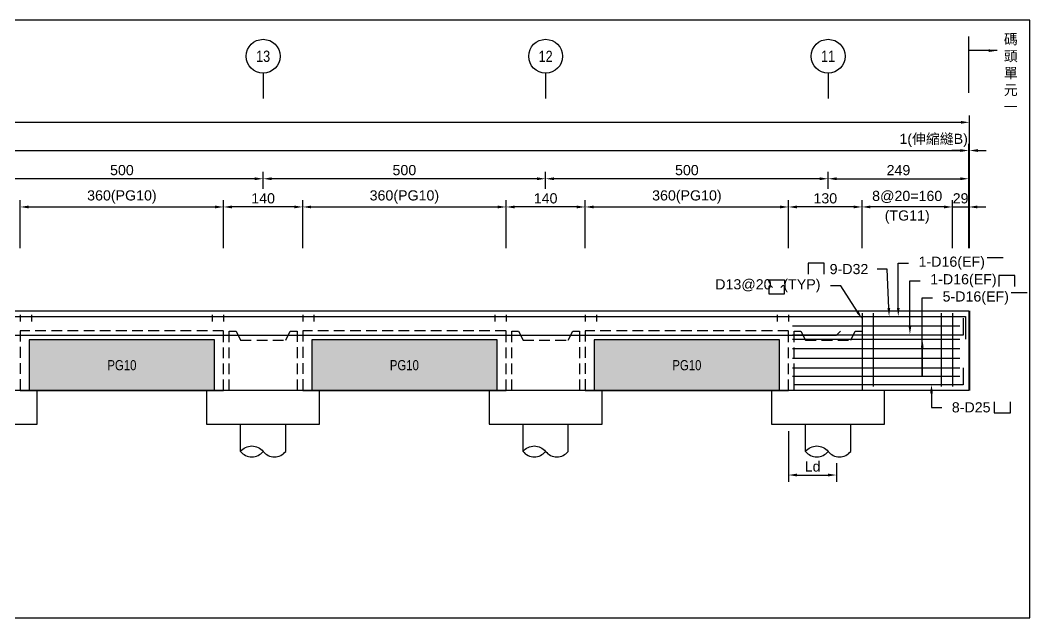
# Model space of a CAD drawing. Header units: millimetres. Extents: x 4668 to 40173, y -3560 to 14620.
# Drawn here: x 7641 to 9428, y -2962 to -1903 of the extents above; entities that cross this region are included whole.
import ezdxf
from ezdxf import colors
from ezdxf.entities.mleader import LeaderData, LeaderLine
from ezdxf.enums import TextEntityAlignment as Align
from ezdxf.math import Vec2, Vec3

# ---------------------------------------------------------------- set-up
doc = ezdxf.new("R2010")
doc.units = ezdxf.units.MM
doc.linetypes.add('CENTER', pattern=[50.8, 31.75, -6.35, 6.35, -6.35])
doc.linetypes.add('HIDDEN', pattern=[9.525, 6.35, -3.175])
doc.layers.get('0').transparency = 0.5
doc.layers.add('HB_0', color=7, linetype='Continuous', transparency=0.5)
for name, color, linetype in [('HB_DIM', 1, 'Continuous'), ('HB_SYMBOLS', 7, 'Continuous'), ('HB_TXT_CTEXT', 2, 'Continuous'), ('底圖', 7, 'Continuous'), ('鋼筋', 3, 'Continuous')]:
    doc.layers.add(name, color=color, linetype=linetype)
doc.styles.get("Standard").update_dxf_attribs({"font": 'arial.ttf'})
doc.dimstyles.new('60', dxfattribs={"dimscale": 6, "dimtxt": 3, "dimasz": 2.5, "dimexe": 2, "dimexo": 2, "dimgap": 1, "dimtad": 1, "dimdec": 0, "dimdsep": 46, "dimtxsty": 'Standard', "dimcen": 0, "dimclrd": 1, "dimclre": 1, "dimclrt": 2, "dimadec": 0, "dimazin": 0, "dimtfac": 1, "dimtdec": 0, "dimtix": 1, "dimtmove": 2, "dimatfit": 3, "dimfxl": 1, "dimtolj": 1, "dimtzin": 0, "dimarcsym": 0})

# ---------------------------------------------------------------- blocks, each defined once
blk = doc.blocks.new('gr_t')
at = {"layer": 'HB_SYMBOLS', "color": 4, "linetype": 'Continuous'}
blk.add_line((0, -6), (0, -15), dxfattribs=at)
blk.add_circle((0, 0), 6, dxfattribs=at)
at = {"layer": 'HB_SYMBOLS', "color": 4, "linetype": 'Continuous', "width": 0.8}
blk.add_attdef('A', text='', height=4.5, dxfattribs=at).set_placement((0, 0), align=Align.MIDDLE)
blk = doc.blocks.new('*D241')
at = {"layer": 'Defpoints', "color": 0}
for p in [(9320.4, -2133.6), (9320.4, -2318.6), (9321.4, -2318.6)]:
    blk.add_point(p, dxfattribs=at)
at = {"layer": 'HB_DIM', "color": 1, "lineweight": -2}
for p, q in [((9320.4, -2306.6), (9320.4, -2121.6)), ((9321.4, -2306.6), (9321.4, -2121.6)), ((9305.4, -2133.6), (9290.4, -2133.6)), ((9321.4, -2133.6), (9320.4, -2133.6)), ((9336.4, -2133.6), (9351.4, -2133.6))]:
    blk.add_line(p, q, dxfattribs=at)
at = {"layer": 'HB_DIM', "color": 1}
for points in [[(9305.4, -2136.1), (9305.4, -2131.1), (9320.4, -2133.6)], [(9336.4, -2131.1), (9336.4, -2136.1), (9321.4, -2133.6)]]:
    blk.add_solid(points, dxfattribs=at)
at = {"layer": 'HB_DIM', "color": 2, "insert": (9258.2, -2115.6), "char_height": 18, "attachment_point": 5}
blk.add_mtext('\\A1;1(伸縮縫B)', dxfattribs=at)
blk = doc.blocks.new('*D248')
at = {"layer": 'Defpoints', "color": 0}
for p in [(9320.4, -2183.6), (9071.4, -2213.6), (9320.4, -2213.6)]:
    blk.add_point(p, dxfattribs=at)
at = {"layer": 'HB_DIM', "color": 1, "lineweight": -2}
for p, q in [((9071.4, -2201.6), (9071.4, -2171.6)), ((9320.4, -2201.6), (9320.4, -2171.6)), ((9086.4, -2183.6), (9305.4, -2183.6))]:
    blk.add_line(p, q, dxfattribs=at)
at = {"layer": 'HB_DIM', "color": 1}
for points in [[(9086.4, -2181.1), (9086.4, -2186.1), (9071.4, -2183.6)], [(9305.4, -2186.1), (9305.4, -2181.1), (9320.4, -2183.6)]]:
    blk.add_solid(points, dxfattribs=at)
at = {"layer": 'HB_DIM', "color": 2, "insert": (9195.9, -2168.4), "char_height": 18, "attachment_point": 5}
blk.add_mtext('\\A1;249', dxfattribs=at)
blk = doc.blocks.new('*D249')
at = {"layer": 'Defpoints', "color": 0}
for p in [(8571.4, -2183.6), (8571.4, -2213.6), (9071.4, -2213.6)]:
    blk.add_point(p, dxfattribs=at)
at = {"layer": 'HB_DIM', "color": 1, "lineweight": -2}
for p, q in [((8571.4, -2201.6), (8571.4, -2171.6)), ((9071.4, -2201.6), (9071.4, -2171.6)), ((9056.4, -2183.6), (8586.4, -2183.6))]:
    blk.add_line(p, q, dxfattribs=at)
at = {"layer": 'HB_DIM', "color": 1}
for points in [[(8586.4, -2181.1), (8586.4, -2186.1), (8571.4, -2183.6)], [(9056.4, -2186.1), (9056.4, -2181.1), (9071.4, -2183.6)]]:
    blk.add_solid(points, dxfattribs=at)
at = {"layer": 'HB_DIM', "color": 2, "insert": (8821.4, -2168.4), "char_height": 18, "attachment_point": 5}
blk.add_mtext('\\A1;500', dxfattribs=at)
blk = doc.blocks.new('*D250')
at = {"layer": 'Defpoints', "color": 0}
for p in [(8071.4, -2183.6), (8071.4, -2213.6), (8571.4, -2213.6)]:
    blk.add_point(p, dxfattribs=at)
at = {"layer": 'HB_DIM', "color": 1, "lineweight": -2}
for p, q in [((8071.4, -2201.6), (8071.4, -2171.6)), ((8571.4, -2201.6), (8571.4, -2171.6)), ((8556.4, -2183.6), (8086.4, -2183.6))]:
    blk.add_line(p, q, dxfattribs=at)
at = {"layer": 'HB_DIM', "color": 1}
for points in [[(8086.4, -2181.1), (8086.4, -2186.1), (8071.4, -2183.6)], [(8556.4, -2186.1), (8556.4, -2181.1), (8571.4, -2183.6)]]:
    blk.add_solid(points, dxfattribs=at)
at = {"layer": 'HB_DIM', "color": 2, "insert": (8321.4, -2168.4), "char_height": 18, "attachment_point": 5}
blk.add_mtext('\\A1;500', dxfattribs=at)
blk = doc.blocks.new('*D251')
at = {"layer": 'Defpoints', "color": 0}
for p in [(7571.4, -2183.6), (7571.4, -2213.6), (8071.4, -2213.6)]:
    blk.add_point(p, dxfattribs=at)
at = {"layer": 'HB_DIM', "color": 1, "lineweight": -2}
for p, q in [((7571.4, -2201.6), (7571.4, -2171.6)), ((8071.4, -2201.6), (8071.4, -2171.6)), ((8056.4, -2183.6), (7586.4, -2183.6))]:
    blk.add_line(p, q, dxfattribs=at)
at = {"layer": 'HB_DIM', "color": 1}
for points in [[(7586.4, -2181.1), (7586.4, -2186.1), (7571.4, -2183.6)], [(8056.4, -2186.1), (8056.4, -2181.1), (8071.4, -2183.6)]]:
    blk.add_solid(points, dxfattribs=at)
at = {"layer": 'HB_DIM', "color": 2, "insert": (7821.4, -2168.4), "char_height": 18, "attachment_point": 5}
blk.add_mtext('\\A1;500', dxfattribs=at)
blk = doc.blocks.new('預鑄樁帽2x2')
at = {"layer": 'HB_0'}
blk.add_lwpolyline([(-100, 0), (100, 0), (100, 60), (-100, 60)], close=True, dxfattribs=at)
blk = doc.blocks.new('預鑄樁帽&樁800直')
at = {"layer": 'HB_0', "linetype": 'Continuous'}
for p, q in [((-40, -108.1), (-40, -60)), ((40, -108.1), (40, -60))]:
    blk.add_line(p, q, dxfattribs=at)
for points in [[(-40, -108.1, -0.48), (0, -108.1, 0.48), (40, -108.1, 0.48)], [(-40, -108.1, 0.48), (0, -108.1, 0.48)]]:
    blk.add_lwpolyline(points, format="xyb", dxfattribs=at)
at = {"layer": 'HB_0'}
blk.add_blockref('預鑄樁帽2x2', (0, -60), dxfattribs=at)
blk = doc.blocks.new('*D263')
at = {"layer": 'Defpoints', "color": 0}
for p in [(8501.4, -2233.6), (8141.4, -2318.6), (8501.4, -2318.6)]:
    blk.add_point(p, dxfattribs=at)
at = {"layer": 'HB_DIM', "color": 1, "lineweight": -2}
for p, q in [((8141.4, -2306.6), (8141.4, -2221.6)), ((8156.4, -2233.6), (8486.4, -2233.6)), ((8501.4, -2306.6), (8501.4, -2221.6))]:
    blk.add_line(p, q, dxfattribs=at)
at = {"layer": 'HB_DIM', "color": 1}
for points in [[(8156.4, -2231.1), (8156.4, -2236.1), (8141.4, -2233.6)], [(8486.4, -2236.1), (8486.4, -2231.1), (8501.4, -2233.6)]]:
    blk.add_solid(points, dxfattribs=at)
at = {"layer": 'HB_DIM', "color": 2, "insert": (8321.4, -2215.8), "char_height": 18, "attachment_point": 5}
blk.add_mtext('\\A1;360(PG10)', dxfattribs=at)
blk = doc.blocks.new('*D264')
at = {"layer": 'Defpoints', "color": 0}
for p in [(9001.4, -2233.6), (8641.4, -2318.6), (9001.4, -2318.6)]:
    blk.add_point(p, dxfattribs=at)
at = {"layer": 'HB_DIM', "color": 1, "lineweight": -2}
for p, q in [((8641.4, -2306.6), (8641.4, -2221.6)), ((8656.4, -2233.6), (8986.4, -2233.6)), ((9001.4, -2306.6), (9001.4, -2221.6))]:
    blk.add_line(p, q, dxfattribs=at)
at = {"layer": 'HB_DIM', "color": 1}
for points in [[(8656.4, -2231.1), (8656.4, -2236.1), (8641.4, -2233.6)], [(8986.4, -2236.1), (8986.4, -2231.1), (9001.4, -2233.6)]]:
    blk.add_solid(points, dxfattribs=at)
at = {"layer": 'HB_DIM', "color": 2, "insert": (8821.4, -2215.8), "char_height": 18, "attachment_point": 5}
blk.add_mtext('\\A1;360(PG10)', dxfattribs=at)
blk = doc.blocks.new('*D266')
at = {"layer": 'Defpoints', "color": 0}
for p in [(8001.4, -2233.6), (8001.4, -2318.6), (8141.4, -2318.6)]:
    blk.add_point(p, dxfattribs=at)
at = {"layer": 'HB_DIM', "color": 1, "lineweight": -2}
for p, q in [((8001.4, -2306.6), (8001.4, -2221.6)), ((8126.4, -2233.6), (8016.4, -2233.6)), ((8141.4, -2306.6), (8141.4, -2221.6))]:
    blk.add_line(p, q, dxfattribs=at)
at = {"layer": 'HB_DIM', "color": 1}
for points in [[(8016.4, -2231.1), (8016.4, -2236.1), (8001.4, -2233.6)], [(8126.4, -2236.1), (8126.4, -2231.1), (8141.4, -2233.6)]]:
    blk.add_solid(points, dxfattribs=at)
at = {"layer": 'HB_DIM', "color": 2, "insert": (8071.4, -2218.4), "char_height": 18, "attachment_point": 5}
blk.add_mtext('\\A1;140', dxfattribs=at)
blk = doc.blocks.new('*D270')
at = {"layer": 'Defpoints', "color": 0}
for p in [(8001.4, -2233.6), (7641.4, -2318.6), (8001.4, -2318.6)]:
    blk.add_point(p, dxfattribs=at)
at = {"layer": 'HB_DIM', "color": 1, "lineweight": -2}
for p, q in [((7641.4, -2306.6), (7641.4, -2221.6)), ((7656.4, -2233.6), (7986.4, -2233.6)), ((8001.4, -2306.6), (8001.4, -2221.6))]:
    blk.add_line(p, q, dxfattribs=at)
at = {"layer": 'HB_DIM', "color": 1}
for points in [[(7656.4, -2231.1), (7656.4, -2236.1), (7641.4, -2233.6)], [(7986.4, -2236.1), (7986.4, -2231.1), (8001.4, -2233.6)]]:
    blk.add_solid(points, dxfattribs=at)
at = {"layer": 'HB_DIM', "color": 2, "insert": (7821.4, -2215.8), "char_height": 18, "attachment_point": 5}
blk.add_mtext('\\A1;360(PG10)', dxfattribs=at)
blk = doc.blocks.new('*D272')
at = {"layer": 'Defpoints', "color": 0}
for p in [(8501.4, -2233.6), (8501.4, -2318.6), (8641.4, -2318.6)]:
    blk.add_point(p, dxfattribs=at)
at = {"layer": 'HB_DIM', "color": 1, "lineweight": -2}
for p, q in [((8501.4, -2306.6), (8501.4, -2221.6)), ((8626.4, -2233.6), (8516.4, -2233.6)), ((8641.4, -2306.6), (8641.4, -2221.6))]:
    blk.add_line(p, q, dxfattribs=at)
at = {"layer": 'HB_DIM', "color": 1}
for points in [[(8516.4, -2231.1), (8516.4, -2236.1), (8501.4, -2233.6)], [(8626.4, -2236.1), (8626.4, -2231.1), (8641.4, -2233.6)]]:
    blk.add_solid(points, dxfattribs=at)
at = {"layer": 'HB_DIM', "color": 2, "insert": (8571.4, -2218.4), "char_height": 18, "attachment_point": 5}
blk.add_mtext('\\A1;140', dxfattribs=at)
blk = doc.blocks.new('*D273')
at = {"layer": 'Defpoints', "color": 0}
for p in [(9001.4, -2233.6), (9001.4, -2318.6), (9131.4, -2318.6)]:
    blk.add_point(p, dxfattribs=at)
at = {"layer": 'HB_DIM', "color": 1, "lineweight": -2}
for p, q in [((9001.4, -2306.6), (9001.4, -2221.6)), ((9116.4, -2233.6), (9016.4, -2233.6)), ((9131.4, -2306.6), (9131.4, -2221.6))]:
    blk.add_line(p, q, dxfattribs=at)
at = {"layer": 'HB_DIM', "color": 1}
for points in [[(9016.4, -2231.1), (9016.4, -2236.1), (9001.4, -2233.6)], [(9116.4, -2236.1), (9116.4, -2231.1), (9131.4, -2233.6)]]:
    blk.add_solid(points, dxfattribs=at)
at = {"layer": 'HB_DIM', "color": 2, "insert": (9066.4, -2218.4), "char_height": 18, "attachment_point": 5}
blk.add_mtext('\\A1;130', dxfattribs=at)
blk = doc.blocks.new('*D274')
at = {"layer": 'Defpoints', "color": 0}
for p in [(9320.4, -2233.6), (9291.4, -2318.6), (9320.4, -2318.6)]:
    blk.add_point(p, dxfattribs=at)
at = {"layer": 'HB_DIM', "color": 1, "lineweight": -2}
for p, q in [((9276.4, -2233.6), (9261.4, -2233.6)), ((9291.4, -2306.6), (9291.4, -2221.6)), ((9291.4, -2233.6), (9320.4, -2233.6)), ((9320.4, -2306.6), (9320.4, -2221.6)), ((9335.4, -2233.6), (9350.4, -2233.6))]:
    blk.add_line(p, q, dxfattribs=at)
at = {"layer": 'HB_DIM', "color": 1}
for points in [[(9276.4, -2236.1), (9276.4, -2231.1), (9291.4, -2233.6)], [(9335.4, -2231.1), (9335.4, -2236.1), (9320.4, -2233.6)]]:
    blk.add_solid(points, dxfattribs=at)
at = {"layer": 'HB_DIM', "color": 2, "insert": (9305.9, -2218.4), "char_height": 18, "attachment_point": 5}
blk.add_mtext('\\A1;29', dxfattribs=at)
blk = doc.blocks.new('*D275')
at = {"layer": 'Defpoints', "color": 0}
for p in [(9131.4, -2233.6), (9131.4, -2318.6), (9291.4, -2318.6)]:
    blk.add_point(p, dxfattribs=at)
at = {"layer": 'HB_DIM', "color": 1, "lineweight": -2}
for p, q in [((9131.4, -2306.6), (9131.4, -2221.6)), ((9276.4, -2233.6), (9146.4, -2233.6)), ((9291.4, -2306.6), (9291.4, -2221.6))]:
    blk.add_line(p, q, dxfattribs=at)
at = {"layer": 'HB_DIM', "color": 1}
for points in [[(9146.4, -2231.1), (9146.4, -2236.1), (9131.4, -2233.6)], [(9276.4, -2236.1), (9276.4, -2231.1), (9291.4, -2233.6)]]:
    blk.add_solid(points, dxfattribs=at)
at = {"layer": 'HB_DIM', "color": 2, "char_height": 18, "attachment_point": 5}
for s, insert in [('\\A1;8@20=160', (9211.4, -2215.8)), ('\\A1;(TG11)', (9211.4, -2251.4))]:
    blk.add_mtext(s, dxfattribs=dict(at, insert=insert))
blk = doc.blocks.new('*D276')
at = {"layer": 'Defpoints', "color": 0}
for p in [(9320.4, -2133.6), (4822.4, -2318.6), (9320.4, -2318.6)]:
    blk.add_point(p, dxfattribs=at)
at = {"layer": 'HB_DIM', "color": 1, "lineweight": -2}
for p, q in [((4822.4, -2306.6), (4822.4, -2121.6)), ((9320.4, -2306.6), (9320.4, -2121.6)), ((4837.4, -2133.6), (9305.4, -2133.6))]:
    blk.add_line(p, q, dxfattribs=at)
at = {"layer": 'HB_DIM', "color": 1}
for points in [[(4837.4, -2131.1), (4837.4, -2136.1), (4822.4, -2133.6)], [(9305.4, -2136.1), (9305.4, -2131.1), (9320.4, -2133.6)]]:
    blk.add_solid(points, dxfattribs=at)
at = {"layer": 'HB_DIM', "color": 2, "insert": (7071.4, -2118.4), "char_height": 18, "attachment_point": 5}
blk.add_mtext('\\A1;4498', dxfattribs=at)
blk = doc.blocks.new('*D277')
at = {"layer": 'Defpoints', "color": 0}
for p in [(9321.4, -2083.6), (4821.4, -2318.6), (9321.4, -2318.6)]:
    blk.add_point(p, dxfattribs=at)
at = {"layer": 'HB_DIM', "color": 1, "lineweight": -2}
for p, q in [((4821.4, -2306.6), (4821.4, -2071.6)), ((9321.4, -2306.6), (9321.4, -2071.6)), ((4836.4, -2083.6), (9306.4, -2083.6))]:
    blk.add_line(p, q, dxfattribs=at)
at = {"layer": 'HB_DIM', "color": 1}
for points in [[(4836.4, -2081.1), (4836.4, -2086.1), (4821.4, -2083.6)], [(9306.4, -2086.1), (9306.4, -2081.1), (9321.4, -2083.6)]]:
    blk.add_solid(points, dxfattribs=at)
at = {"layer": 'HB_DIM', "color": 2, "insert": (7071.4, -2068.4), "char_height": 18, "attachment_point": 5}
blk.add_mtext('\\A1;4500', dxfattribs=at)
blk = doc.blocks.new('PG10側')
at = {"layer": 'HB_0'}
h = blk.add_hatch(color=253, dxfattribs=at)
h.dxf.hatch_style = 1
h.paths.add_polyline_path([(344, 89.5), (16, 89.5), (16, 0), (344, 0)])
at = {"layer": 'HB_0', "color": 1, "linetype": 'HIDDEN', "ltscale": 3}
blk.add_lwpolyline([(0, 0), (360, 0), (360, 105.5), (0, 105.5)], close=True, dxfattribs=at)
at = {"layer": 'HB_0', "color": 7, "ltscale": 3}
blk.add_lwpolyline([(16, 0), (344, 0), (344, 89.5), (16, 89.5)], close=True, dxfattribs=at)
at = {"layer": 'HB_TXT_CTEXT', "linetype": 'Continuous', "width": 0.8}
blk.add_text('PG10', height=18, rotation=360, dxfattribs=at).set_placement((180, 44.7), align=Align.MIDDLE)
blk = doc.blocks.new('PB5')
at = {"layer": 'HB_0', "color": 1, "linetype": 'HIDDEN', "ltscale": 3}
blk.add_lwpolyline([(0, 0), (0, 105), (12, 105), (20, 89), (100, 89), (108, 105), (120, 105), (120, 0), (0, 0)], dxfattribs=at)
blk = doc.blocks.new('*D278')
at = {"layer": 'Defpoints', "color": 0}
for p in [(9001.4, -2618.6), (9086.4, -2675.8), (9086.4, -2708.6)]:
    blk.add_point(p, dxfattribs=at)
at = {"layer": 'HB_DIM', "color": 1, "lineweight": -2}
for p, q in [((9001.4, -2630.6), (9001.4, -2720.6)), ((9086.4, -2687.8), (9086.4, -2720.6)), ((9016.4, -2708.6), (9071.4, -2708.6))]:
    blk.add_line(p, q, dxfattribs=at)
at = {"layer": 'HB_DIM', "color": 1}
for points in [[(9016.4, -2706.1), (9016.4, -2711.1), (9001.4, -2708.6)], [(9071.4, -2711.1), (9071.4, -2706.1), (9086.4, -2708.6)]]:
    blk.add_solid(points, dxfattribs=at)
at = {"layer": 'HB_DIM', "color": 2, "insert": (9043.9, -2693.5), "char_height": 18, "attachment_point": 5}
blk.add_mtext('\\A1;Ld', dxfattribs=at)

msp = doc.modelspace()

# ---------------------------------------------------------------- linework, layer by layer
at = {"layer": 'Defpoints', "color": 1, "linetype": 'Continuous'}
for points in [[(9428.39, -2961.61), (9428.39, -1902.61), (4694.39, -1902.61), (4694.39, -2961.61)], [(4694.39, -2961.61), (9428.39, -2961.61)]]:
    msp.add_lwpolyline(points, dxfattribs=at)
at = {"layer": 'HB_0', "color": 1, "linetype": 'CENTER', "ltscale": 5}
msp.add_line((9321.39, -2417.61), (9321.39, -2558.61), dxfattribs=at)
at = {"layer": 'HB_0'}
for points in [[(6523.89, -2417.61), (9320.39, -2417.61), (9320.39, -2558.61), (6916.39, -2558.61)], [(9320.39, -2440.61), (9320.39, -2558.61), (8726.39, -2558.61)], [(7821.39, -2558.61), (7226.39, -2558.61)], [(8416.39, -2558.61), (7821.39, -2558.61)]]:
    msp.add_lwpolyline(points, dxfattribs=at)
at = {"layer": 'HB_DIM'}
msp.add_line((9320.39, -2031.617), (9320.39, -1931.617), dxfattribs=at)
at = {"layer": 'HB_TXT_CTEXT', "linetype": 'Continuous'}
for points in [[(9064.694, -2352.505), (9064.694, -2333.383), (9036.29, -2333.383), (9036.29, -2352.505)], [(9381.402, -2323.967), (9352.998, -2323.967)], [(9402.052, -2374.239), (9402.052, -2355.066), (9373.648, -2355.066), (9373.648, -2374.239)], [(9423.871, -2385.605), (9395.467, -2385.605)], [(9365.558, -2579.049), (9365.558, -2598.171), (9393.962, -2598.171), (9393.962, -2579.049)]]:
    msp.add_lwpolyline(points, dxfattribs=at)
for points in [[(8969.677, -2369.093), (8967.013, -2366.103, -0.64760203), (8968.625, -2362.506), (8994.093, -2362.506), (8994.093, -2369.519)], [(8973.051, -2376.173), (8970.062, -2373.509, 0.64760203), (8966.465, -2375.122), (8966.465, -2387.506), (8994.093, -2387.506), (8994.093, -2375.122, 0.64760203), (8990.496, -2373.509), (8987.507, -2376.173)]]:
    msp.add_lwpolyline(points, format="xyb", dxfattribs=at)
at = {"layer": '鋼筋'}
for p, q in [((7641.39, -2424.61), (7641.39, -2436.61)), ((7661.39, -2424.71), (7661.39, -2436.71)), ((7981.39, -2424.61), (7981.39, -2436.61)), ((8001.39, -2424.71), (8001.39, -2436.71)), ((8141.39, -2424.61), (8141.39, -2436.61)), ((8161.39, -2424.71), (8161.39, -2436.71)), ((8481.39, -2424.51), (8481.39, -2436.51)), ((8501.39, -2424.61), (8501.39, -2436.61)), ((8641.39, -2424.61), (8641.39, -2436.61)), ((8661.39, -2424.71), (8661.39, -2436.71)), ((8981.39, -2424.61), (8981.39, -2436.61)), ((9001.39, -2424.71), (9001.39, -2436.71)), ((9131.39, -2421.61), (9131.39, -2551.61)), ((9151.39, -2421.61), (9151.39, -2551.61)), ((9271.39, -2421.61), (9271.39, -2551.61)), ((9291.39, -2421.61), (9291.39, -2551.61))]:
    msp.add_line(p, q, dxfattribs=at)
at = {"layer": '鋼筋', "color": 4}
for p, q in [((9008.39, -2444.11), (9304.39, -2444.11)), ((9008.39, -2467.61), (9304.39, -2467.61)), ((9008.39, -2484.61), (9304.39, -2484.61)), ((9008.39, -2501.61), (9304.39, -2501.61)), ((9008.39, -2518.61), (9304.39, -2518.61)), ((9008.39, -2533.61), (9304.39, -2533.61))]:
    msp.add_line(p, q, dxfattribs=at)
at = {"layer": '鋼筋'}
for points in [[(6530.89, -2467.64), (6530.89, -2427.61), (9314.39, -2427.61), (9314.39, -2467.64)], [(9310.39, -2430.61), (9310.39, -2460.61), (9008.39, -2460.61)], [(6518.39, -2500.61), (6518.39, -2460.61), (9086.39, -2460.61), (9093.461, -2453.539)], [(9310.39, -2518.61), (9310.39, -2548.61), (9011.39, -2548.61), (9011.39, -2518.61)]]:
    msp.add_lwpolyline(points, dxfattribs=at)

# ---------------------------------------------------------------- block references
at = {"color": 4}
for p in [(7641.39, -2558.61), (8141.39, -2558.61), (8641.39, -2558.61)]:
    msp.add_blockref('PG10側', p, dxfattribs=at)
at = {"color": 255}
for p in [(8011.39, -2558.61), (8511.39, -2558.61), (9011.39, -2558.61)]:
    msp.add_blockref('PB5', p, dxfattribs=at)
at = {"layer": 'HB_0'}
for p in [(7571.39, -2558.61), (8071.39, -2558.61), (8571.39, -2558.61), (9071.39, -2558.61)]:
    msp.add_blockref('預鑄樁帽&樁800直', p, dxfattribs=at)
at = {"layer": '底圖'}
ref = msp.add_blockref('gr_t', (8071.39, -1966.551), dxfattribs=dict(at, xscale=5, yscale=5, zscale=5))
ref.add_attrib('A', '13', dxfattribs={"layer": 'HB_SYMBOLS', "color": 4, "linetype": 'Continuous', "height": 20, "rotation": 360, "width": 0.8}).set_placement((8071.39, -1966.551), align=Align.MIDDLE)
ref = msp.add_blockref('gr_t', (8571.39, -1966.551), dxfattribs=dict(at, xscale=5, yscale=5, zscale=5))
ref.add_attrib('A', '12', dxfattribs={"layer": 'HB_SYMBOLS', "color": 4, "linetype": 'Continuous', "height": 20, "rotation": 360, "width": 0.8}).set_placement((8571.39, -1966.551), align=Align.MIDDLE)
ref = msp.add_blockref('gr_t', (9071.39, -1966.551), dxfattribs=dict(at, xscale=5, yscale=5, zscale=5))
ref.add_attrib('A', '11', dxfattribs={"layer": 'HB_SYMBOLS', "color": 4, "linetype": 'Continuous', "height": 20, "rotation": 360, "width": 0.8}).set_placement((9071.39, -1966.551), align=Align.MIDDLE)

# ---------------------------------------------------------------- texts
at = {"layer": 'HB_DIM', "color": 2, "insert": (9382.434, -1927.209), "char_height": 18, "attachment_point": 1}
msp.add_mtext('碼\\P頭\\P單\\P元\\P一', dxfattribs=at)

# ---------------------------------------------------------------- dimensions: what is measured, and where the dimension line sits
at = {"layer": 'HB_DIM'}
for base, p1, p2, picture, middle in [((9321.39, -2083.61), (4821.39, -2318.61), (9321.39, -2318.61), '*D277', (7071.39, -2068.421)), ((9320.39, -2133.61), (4822.39, -2318.61), (9320.39, -2318.61), '*D276', (7071.39, -2118.421)), ((7571.39, -2183.61), (8071.39, -2213.61), (7571.39, -2213.61), '*D251', (7821.39, -2168.421)), ((8071.39, -2183.61), (8571.39, -2213.61), (8071.39, -2213.61), '*D250', (8321.39, -2168.421)), ((8571.39, -2183.61), (9071.39, -2213.61), (8571.39, -2213.61), '*D249', (8821.39, -2168.421)), ((9320.39, -2183.61), (9071.39, -2213.61), (9320.39, -2213.61), '*D248', (9195.89, -2168.421))]:
    dim = msp.add_linear_dim(base=base, p1=p1, p2=p2, angle=0, dimstyle='60', dxfattribs=at)
    dim.commit()
    dim.dimension.update_dxf_attribs({"geometry": picture, "text_midpoint": middle})
dim = msp.add_linear_dim(base=(9320.39, -2133.61), p1=(9321.39, -2318.61), p2=(9320.39, -2318.61), text='<>(伸縮縫B)', dimstyle='60', dxfattribs=at)
dim.commit()
dim.dimension.update_dxf_attribs({"geometry": '*D241', "text_midpoint": (9258.242, -2115.61), "dimtype": 160})
for base, p1, p2, picture, middle in [((8001.39, -2233.61), (7641.39, -2318.61), (8001.39, -2318.61), '*D270', (7821.39, -2215.811)), ((8501.39, -2233.61), (8141.39, -2318.61), (8501.39, -2318.585), '*D263', (8321.39, -2215.811)), ((9001.39, -2233.61), (8641.39, -2318.61), (9001.39, -2318.61), '*D264', (8821.39, -2215.811))]:
    dim = msp.add_linear_dim(base=base, p1=p1, p2=p2, text='<>(PG10)', dimstyle='60', dxfattribs=at)
    dim.commit()
    dim.dimension.update_dxf_attribs({"geometry": picture, "text_midpoint": middle})
for base, p1, p2, text, picture, middle in [((8001.39, -2233.61), (8141.39, -2318.61), (8001.39, -2318.61), '<>\\X ', '*D266', (8071.39, -2218.421)), ((8501.39, -2233.61), (8641.39, -2318.61), (8501.39, -2318.585), '<>\\X ', '*D272', (8571.39, -2218.421)), ((9001.39, -2233.61), (9131.39, -2318.61), (9001.39, -2318.61), '<>\\X ', '*D273', (9066.39, -2218.421)), ((9131.39, -2233.61), (9291.39, -2318.61), (9131.39, -2318.61), '8@20=<>\\X(TG11)', '*D275', (9211.39, -2215.811)), ((9086.39, -2708.61), (9001.39, -2618.61), (9086.39, -2675.787), 'Ld', '*D278', (9043.89, -2693.466))]:
    dim = msp.add_linear_dim(base=base, p1=p1, p2=p2, angle=180, text=text, dimstyle='60', dxfattribs=at)
    dim.commit()
    dim.dimension.update_dxf_attribs({"geometry": picture, "text_midpoint": middle})
dim = msp.add_linear_dim(base=(9320.39, -2233.61), p1=(9291.39, -2318.61), p2=(9320.39, -2318.61), dimstyle='60', dxfattribs=at)
dim.commit()
dim.dimension.update_dxf_attribs({"geometry": '*D274', "text_midpoint": (9305.89, -2218.421)})

# ---------------------------------------------------------------- leaders
msp.add_leader([(9370.39, -1956.617), (9320.39, -1956.617)], dimstyle='60', dxfattribs=at)
ml = msp.add_multileader_mtext('Standard', dxfattribs=at)
ml.set_content('1-D16(EF)', color=2)
ml.set_leader_properties(color=1)
ml.build(insert=Vec2(0, 0))
ml.multileader.update_dxf_attribs({"dogleg_length": 3, "arrow_head_size": 15, "scale": 6})
ctx = ml.context
ctx.base_point, ctx.scale, ctx.char_height, ctx.arrow_head_size, ctx.landing_gap_size, ctx.plane_origin = Vec3(9213.578, -2333.528), 6, 18, 15, 18, Vec3(9581.71, -2373.001)
notes = []
notes.append((ctx, [(0, (1, 1, 0), (9195.578, -2333.174), (1, 0), 18, [(1, [(9195.578, -2427.61)], 0, [])])]))
ctx.mtext.insert, ctx.mtext.flow_direction = Vec3(9231.578, -2321.528), 5
ml = msp.add_multileader_mtext('Standard', dxfattribs=at)
ml.set_content('9-D32', color=2)
ml.set_leader_properties(color=1)
ml.build(insert=Vec2(0, 0))
ml.multileader.update_dxf_attribs({"dogleg_length": 3, "arrow_head_size": 15, "scale": 6})
ctx = ml.context
ctx.base_point, ctx.scale, ctx.char_height, ctx.arrow_head_size, ctx.landing_gap_size, ctx.plane_origin = Vec3(9056.133, -2343.61), 6, 18, 15, 18, Vec3(8793.259, -2404.1)
notes.append((ctx, [(0, (1, 1, 0), (9176.175, -2343.763), (-1, 0), 18, [(1, [(9179.39, -2427.61)], 0, [])])]))
ctx.mtext.insert, ctx.mtext.flow_direction = Vec3(9074.133, -2334.61), 5
ml = msp.add_multileader_mtext('Standard', dxfattribs=at)
ml.set_content('1-D16(EF)', color=2)
ml.set_leader_properties(color=1)
ml.build(insert=Vec2(0, 0))
ml.multileader.update_dxf_attribs({"dogleg_length": 3, "arrow_head_size": 15, "scale": 6})
ctx = ml.context
ctx.base_point, ctx.scale, ctx.char_height, ctx.arrow_head_size, ctx.landing_gap_size, ctx.plane_origin = Vec3(9234.228, -2364.627), 6, 18, 15, 18, Vec3(9602.36, -2404.1)
notes.append((ctx, [(0, (1, 1, 0), (9216.228, -2364.273), (1, 0), 18, [(1, [(9216.228, -2459.61)], 0, [])])]))
ctx.mtext.insert, ctx.mtext.flow_direction = Vec3(9252.228, -2352.627), 5
ml = msp.add_multileader_mtext('Standard', dxfattribs=at)
ml.set_content('D13@20   (TYP)', color=2)
ml.set_leader_properties(color=1)
ml.build(insert=Vec2(0, 0))
ml.multileader.update_dxf_attribs({"dogleg_length": 3, "arrow_head_size": 15, "scale": 6})
ctx = ml.context
ctx.base_point, ctx.scale, ctx.char_height, ctx.arrow_head_size, ctx.landing_gap_size, ctx.plane_origin = Vec3(8857.471, -2373.61), 6, 18, 15, 18, Vec3(9110.611, -2369.251)
ctx.text_align_type = 2
notes.append((ctx, [(0, (1, 1, 0), (9093.871, -2373.256), (-1, 0), 18, [(0, [(9131.39, -2431.907)], 0, [])])]))
ctx.mtext.insert, ctx.mtext.alignment, ctx.mtext.flow_direction = Vec3(9057.871, -2361.61), 3, 5
ml = msp.add_multileader_mtext('Standard', dxfattribs=at)
ml.set_content('5-D16(EF)', color=2)
ml.set_leader_properties(color=1)
ml.build(insert=Vec2(0, 0))
ml.multileader.update_dxf_attribs({"dogleg_length": 3, "arrow_head_size": 15, "scale": 6})
ctx = ml.context
ctx.base_point, ctx.scale, ctx.char_height, ctx.arrow_head_size, ctx.landing_gap_size, ctx.plane_origin = Vec3(9256.048, -2395.166), 6, 18, 15, 18, Vec3(9624.179, -2340.936)
notes.append((ctx, [(0, (1, 1, 0), (9238.048, -2394.812), (1, 0), 18, [(9, [(9238.048, -2467.61), (9238.048, -2484.61), (9238.048, -2501.61), (9238.048, -2518.61), (9238.048, -2533.61)], 0, [])])]))
ctx.mtext.insert, ctx.mtext.flow_direction = Vec3(9274.048, -2383.166), 5
ml = msp.add_multileader_mtext('Standard', dxfattribs=at)
ml.set_content('8-D25', color=2)
ml.set_leader_properties(color=1)
ml.build(insert=Vec2(0, 0))
ml.multileader.update_dxf_attribs({"dogleg_length": 3, "arrow_head_size": 15, "scale": 6})
ctx = ml.context
ctx.base_point, ctx.scale, ctx.char_height, ctx.arrow_head_size, ctx.landing_gap_size, ctx.plane_origin = Vec3(9272.39, -2588.61), 6, 18, 15, 18, Vec3(9640.522, -2532.543)
notes.append((ctx, [(0, (1, 1, 0), (9254.39, -2588.763), (1, 0), 18, [(1, [(9254.39, -2548.61)], 0, [])])]))
ctx.mtext.insert, ctx.mtext.flow_direction = Vec3(9290.39, -2579.61), 5
for ctx, leaders in notes:
    for number, flags, end, landing, length, lines in leaders:
        leader = LeaderData()
        leader.index, (leader.has_last_leader_line, leader.has_dogleg_vector, leader.attachment_direction) = number, flags
        leader.last_leader_point, leader.dogleg_vector, leader.dogleg_length = Vec3(end), Vec3(landing), length
        for number, points, colour, breaks in lines:
            line = LeaderLine()
            line.index, line.vertices, line.color, line.breaks = number, Vec3.list(points), colors.encode_raw_color(colour), breaks
            leader.lines.append(line)
        ctx.leaders.append(leader)

doc.saveas('drawing.dxf')
